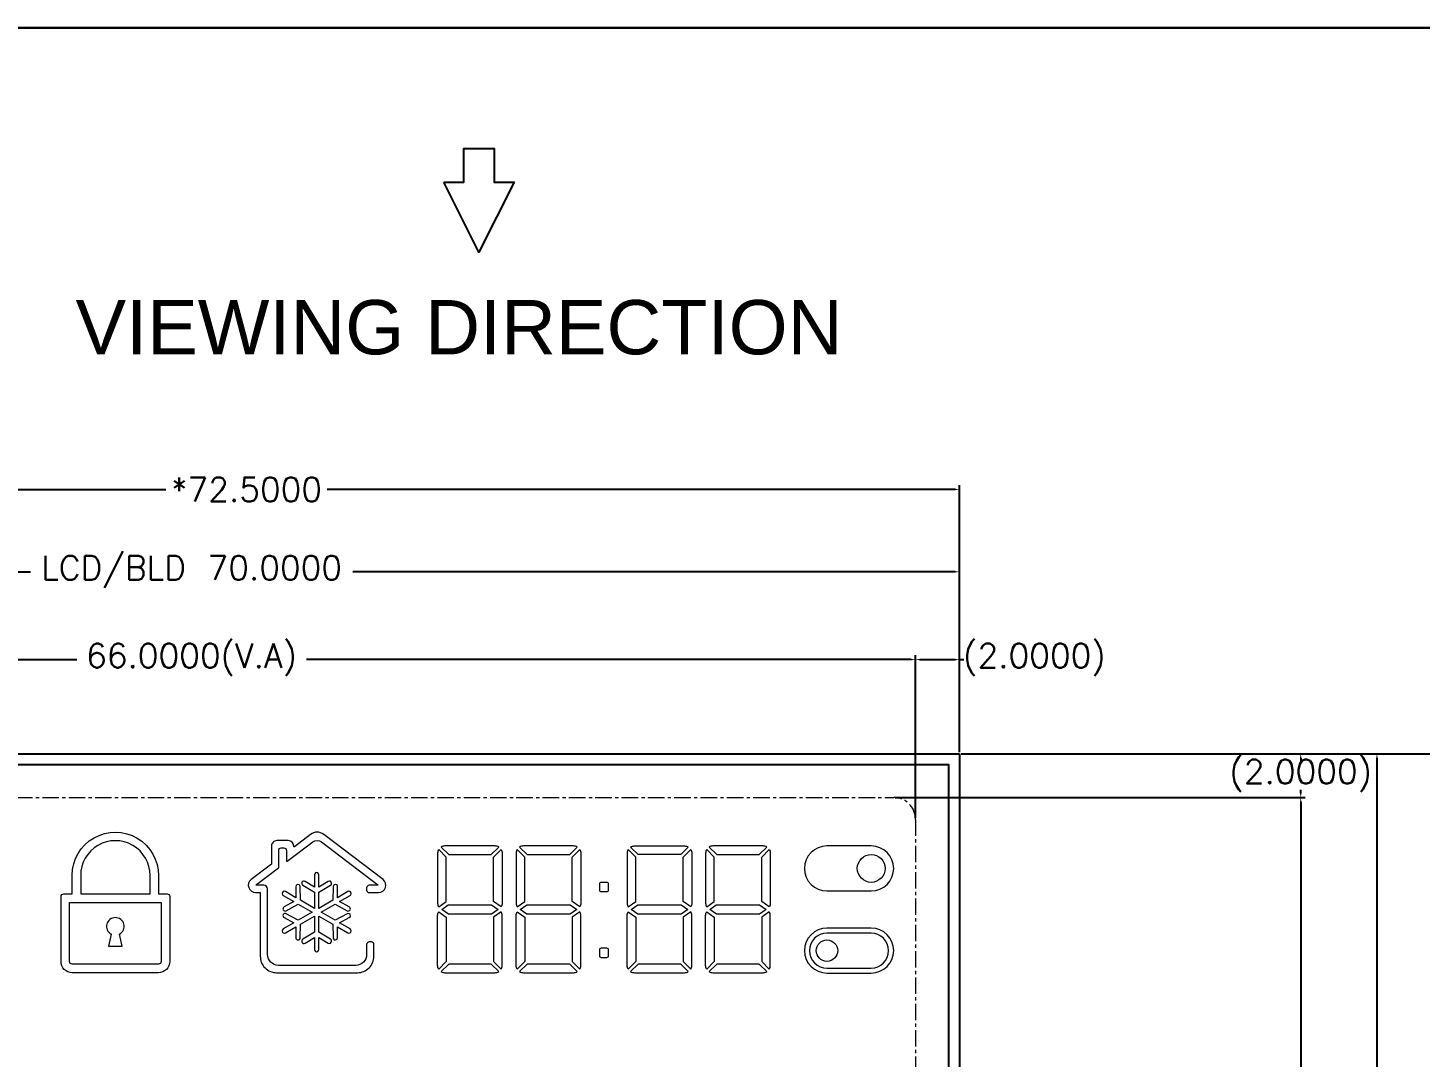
# Model space of a CAD drawing. Header units: millimetres. Extents: x 1950 to 4611, y 2266 to 2867.
# Drawn here: x 2737.5 to 2801, y 2742 to 2788.9 of the extents above; entities that cross this region are included whole.
import ezdxf

# ---------------------------------------------------------------- set-up
doc = ezdxf.new("R2010")
doc.units = ezdxf.units.MM
doc.linetypes.add('CENTER', pattern=[0.6, 0.375, -0.075, 0.075, -0.075])
for name, color, linetype, lineweight in [('BACKLIGHT', 7, 'Continuous', 20), ('LCD', 4, 'Continuous', 20), ('TEXT', 7, 'Continuous', 30)]:
    doc.layers.add(name, color=color, linetype=linetype, lineweight=lineweight)
for name, color, linetype in [('Dim', 4, 'Continuous'), ('DWG', 7, 'Continuous'), ('title', 7, 'Continuous')]:
    doc.layers.add(name, color=color, linetype=linetype)
doc.styles.add('Arial', font='arial.ttf')
doc.styles.get("Standard").update_dxf_attribs({"font": 'txt.shx', "bigfont": 'gbcbig.shx'})
doc.dimstyles.get("Standard").update_dxf_attribs({"dimtxt": 1, "dimasz": 0.18, "dimexe": 0.18, "dimexo": 0.0625, "dimgap": 0.09, "dimtad": 0, "dimtih": 1, "dimtoh": 1, "dimdec": 4, "dimzin": 0, "dimdsep": 46, "dimtxsty": 'Standard', "dimcen": 0.09, "dimadec": 0, "dimazin": 0, "dimtfac": 1, "dimtdec": 4, "dimtofl": 0, "dimtmove": 0, "dimatfit": 3, "dimfxl": 0, "dimtolj": 1, "dimtzin": 0, "dimarcsym": 0})

# ---------------------------------------------------------------- blocks, each defined once
blk = doc.blocks.new('A$C6D9B0F57')
at = {"layer": 'TEXT', "color": 4, "lineweight": 30}
blk.add_lwpolyline([(297, 0.068), (297, 210), (0.068, 210), (0.068, 0.068)], close=True, dxfattribs=at)
blk = doc.blocks.new('*D313')
at = {"layer": 'Defpoints', "color": 0}
for p in [(2778.511, 2753.825), (2795.565, 2753.825), (2777.011, 2699.825)]:
    blk.add_point(p, dxfattribs=at)
at = {"layer": 'Dim', "color": 0, "lineweight": -2}
for p, q in [((2778.58, 2753.825), (2795.763, 2753.825)), ((2795.565, 2753.627), (2795.565, 2727.474)), ((2795.565, 2700.023), (2795.565, 2726.176)), ((2777.08, 2699.825), (2795.763, 2699.825))]:
    blk.add_line(p, q, dxfattribs=at)
at = {"layer": 'Dim', "color": 0}
for points in [[(2795.532, 2753.627), (2795.598, 2753.627), (2795.565, 2753.825)], [(2795.532, 2700.023), (2795.598, 2700.023), (2795.565, 2699.825)]]:
    blk.add_solid(points, dxfattribs=at)
at = {"layer": 'Dim', "color": 0, "lineweight": 15, "insert": (2795.565, 2726.825), "char_height": 1.1, "attachment_point": 5}
blk.add_mtext('\\A1;54.0000(V.A)', dxfattribs=at)
blk = doc.blocks.new('*D314')
at = {"layer": 'Defpoints', "color": 0}
for p in [(2780.011, 2755.825), (2780.011, 2697.825), (2799.039, 2697.825)]:
    blk.add_point(p, dxfattribs=at)
at = {"layer": 'Dim', "color": 0, "lineweight": -2}
for p, q in [((2780.08, 2755.825), (2799.237, 2755.825)), ((2799.039, 2755.627), (2799.039, 2727.474)), ((2799.039, 2698.023), (2799.039, 2726.176)), ((2780.08, 2697.825), (2799.237, 2697.825))]:
    blk.add_line(p, q, dxfattribs=at)
at = {"layer": 'Dim', "color": 0}
for points in [[(2799.006, 2755.627), (2799.072, 2755.627), (2799.039, 2755.825)], [(2799.006, 2698.023), (2799.072, 2698.023), (2799.039, 2697.825)]]:
    blk.add_solid(points, dxfattribs=at)
at = {"layer": 'Dim', "color": 0, "lineweight": 15, "insert": (2799.039, 2726.825), "char_height": 1.1, "attachment_point": 5}
blk.add_mtext('\\A1;58.0000', dxfattribs=at)
blk = doc.blocks.new('*D315')
at = {"layer": 'Defpoints', "color": 0}
for p in [(2780.011, 2755.825), (2803.082, 2755.825), (2780.011, 2697.825)]:
    blk.add_point(p, dxfattribs=at)
at = {"layer": 'Dim', "color": 0, "lineweight": -2}
for p, q in [((2780.08, 2755.825), (2803.28, 2755.825)), ((2803.082, 2755.627), (2803.082, 2727.474)), ((2803.082, 2698.023), (2803.082, 2726.176)), ((2780.08, 2697.825), (2803.28, 2697.825))]:
    blk.add_line(p, q, dxfattribs=at)
at = {"layer": 'Dim', "color": 0}
for points in [[(2803.049, 2755.627), (2803.115, 2755.627), (2803.082, 2755.825)], [(2803.049, 2698.023), (2803.115, 2698.023), (2803.082, 2697.825)]]:
    blk.add_solid(points, dxfattribs=at)
at = {"layer": 'Dim', "color": 0, "lineweight": 15, "insert": (2803.082, 2726.825), "char_height": 1.1, "attachment_point": 5}
blk.add_mtext('\\A1;LCD58.0000', dxfattribs=at)
blk = doc.blocks.new('*D322')
at = {"layer": 'Defpoints', "color": 0}
for p in [(2778.011, 2760.112), (2712.011, 2752.825), (2778.011, 2752.825)]:
    blk.add_point(p, dxfattribs=at)
at = {"layer": 'Dim', "color": 0, "lineweight": -2}
for p, q in [((2712.011, 2752.894), (2712.011, 2760.31)), ((2712.209, 2760.112), (2739.779, 2760.112)), ((2777.813, 2760.112), (2750.243, 2760.112)), ((2778.011, 2752.894), (2778.011, 2760.31))]:
    blk.add_line(p, q, dxfattribs=at)
at = {"layer": 'Dim', "color": 0}
for points in [[(2712.209, 2760.145), (2712.209, 2760.079), (2712.011, 2760.112)], [(2777.813, 2760.145), (2777.813, 2760.079), (2778.011, 2760.112)]]:
    blk.add_solid(points, dxfattribs=at)
at = {"layer": 'Dim', "color": 0, "lineweight": 15, "insert": (2745.011, 2760.112), "char_height": 1.1, "attachment_point": 5}
blk.add_mtext('\\A1;66.0000(V.A)', dxfattribs=at)
blk = doc.blocks.new('*D323')
at = {"layer": 'Defpoints', "color": 0}
for p in [(2780.011, 2767.871), (2707.511, 2755.825), (2780.011, 2755.825)]:
    blk.add_point(p, dxfattribs=at)
at = {"layer": 'Dim', "color": 0, "lineweight": -2}
for p, q in [((2707.511, 2755.894), (2707.511, 2768.069)), ((2707.709, 2767.871), (2743.837, 2767.871)), ((2779.813, 2767.871), (2751.185, 2767.871)), ((2780.011, 2755.894), (2780.011, 2768.069))]:
    blk.add_line(p, q, dxfattribs=at)
at = {"layer": 'Dim', "color": 0}
for points in [[(2707.709, 2767.904), (2707.709, 2767.838), (2707.511, 2767.871)], [(2779.813, 2767.904), (2779.813, 2767.838), (2780.011, 2767.871)]]:
    blk.add_solid(points, dxfattribs=at)
at = {"layer": 'Dim', "color": 0, "lineweight": 15, "insert": (2747.511, 2767.871), "char_height": 1.1, "attachment_point": 5}
blk.add_mtext('\\A1;*72.5000', dxfattribs=at)
blk = doc.blocks.new('*D324')
at = {"layer": 'Defpoints', "color": 0}
for p in [(2780.011, 2760.112), (2780.011, 2755.825), (2778.011, 2752.825)]:
    blk.add_point(p, dxfattribs=at)
at = {"layer": 'Dim', "color": 0, "lineweight": -2}
for p, q in [((2778.011, 2752.894), (2778.011, 2760.31)), ((2778.209, 2760.112), (2779.813, 2760.112)), ((2780.011, 2755.894), (2780.011, 2760.31)), ((2780.011, 2760.112), (2780.209, 2760.112))]:
    blk.add_line(p, q, dxfattribs=at)
at = {"layer": 'Dim', "color": 0}
for points in [[(2778.209, 2760.145), (2778.209, 2760.079), (2778.011, 2760.112)], [(2779.813, 2760.145), (2779.813, 2760.079), (2780.011, 2760.112)]]:
    blk.add_solid(points, dxfattribs=at)
at = {"layer": 'Dim', "color": 0, "lineweight": 15, "insert": (2783.425, 2760.112), "char_height": 1.1, "attachment_point": 5}
blk.add_mtext('\\A1;(2.0000)', dxfattribs=at)
blk = doc.blocks.new('*D325')
at = {"layer": 'Defpoints', "color": 0}
for p in [(2780.011, 2755.825), (2807.615, 2755.825), (2781.511, 2696.825)]:
    blk.add_point(p, dxfattribs=at)
at = {"layer": 'Dim', "color": 0, "lineweight": -2}
for p, q in [((2780.08, 2755.825), (2807.813, 2755.825)), ((2807.615, 2755.627), (2807.615, 2726.974)), ((2807.615, 2697.023), (2807.615, 2725.676)), ((2781.58, 2696.825), (2807.813, 2696.825))]:
    blk.add_line(p, q, dxfattribs=at)
at = {"layer": 'Dim', "color": 0}
for points in [[(2807.582, 2755.627), (2807.648, 2755.627), (2807.615, 2755.825)], [(2807.582, 2697.023), (2807.648, 2697.023), (2807.615, 2696.825)]]:
    blk.add_solid(points, dxfattribs=at)
at = {"layer": 'Dim', "color": 0, "lineweight": 15, "insert": (2807.615, 2726.325), "char_height": 1.1, "attachment_point": 5}
blk.add_mtext('\\A1;59.0000', dxfattribs=at)
blk = doc.blocks.new('*D326')
at = {"layer": 'Defpoints', "color": 0}
for p in [(2780.011, 2755.825), (2795.565, 2755.825), (2777.011, 2753.825)]:
    blk.add_point(p, dxfattribs=at)
at = {"layer": 'Dim', "color": 0, "lineweight": -2}
for p, q in [((2780.08, 2755.825), (2795.763, 2755.825)), ((2795.565, 2755.627), (2795.565, 2755.474)), ((2777.08, 2753.825), (2795.763, 2753.825)), ((2795.565, 2754.023), (2795.565, 2754.176))]:
    blk.add_line(p, q, dxfattribs=at)
at = {"layer": 'Dim', "color": 0}
for points in [[(2795.532, 2755.627), (2795.598, 2755.627), (2795.565, 2755.825)], [(2795.532, 2754.023), (2795.598, 2754.023), (2795.565, 2753.825)]]:
    blk.add_solid(points, dxfattribs=at)
at = {"layer": 'Dim', "color": 0, "lineweight": 15, "insert": (2795.565, 2754.825), "char_height": 1.1, "attachment_point": 5}
blk.add_mtext('\\A1;(2.0000)', dxfattribs=at)
blk = doc.blocks.new('*D328')
at = {"layer": 'Defpoints', "color": 0}
for p in [(2780.011, 2764.117), (2710.011, 2755.825), (2780.011, 2755.825)]:
    blk.add_point(p, dxfattribs=at)
at = {"layer": 'Dim', "color": 0, "lineweight": -2}
for p, q in [((2710.011, 2755.894), (2710.011, 2764.315)), ((2710.209, 2764.117), (2737.67, 2764.117)), ((2779.813, 2764.117), (2752.352, 2764.117)), ((2780.011, 2755.894), (2780.011, 2764.315))]:
    blk.add_line(p, q, dxfattribs=at)
at = {"layer": 'Dim', "color": 0}
for points in [[(2710.209, 2764.15), (2710.209, 2764.084), (2710.011, 2764.117)], [(2779.813, 2764.15), (2779.813, 2764.084), (2780.011, 2764.117)]]:
    blk.add_solid(points, dxfattribs=at)
at = {"layer": 'Dim', "color": 0, "lineweight": 15, "insert": (2745.011, 2764.117), "char_height": 1.1, "attachment_point": 5}
blk.add_mtext('\\A1;LCD/BLD 70.0000', dxfattribs=at)
blk = doc.blocks.new('SPC')
at = {"layer": 'LCD'}
for points in [[(35.99, 52.44), (35.99, 51.608), (36.378, 51.608, -0.414214), (36.499, 51.487), (36.499, 48.528, -0.414214), (35.986, 48.015), (32.06, 48.015, -0.414214), (31.547, 48.528), (31.547, 51.487, -0.414214), (31.668, 51.608), (32.056, 51.608), (32.056, 52.465, -1.000475)], [(35.603, 52.441, 1.00775), (32.443, 52.441), (32.443, 51.608), (35.603, 51.608)], [(46.223, 52.262), (43.519, 54.319, 0.337132), (42.917, 54.319), (42.182, 53.76, -0.620396), (42.155, 53.773), (42.155, 53.787, 0.413587), (41.907, 54.035), (41.389, 54.036, 0.41484), (41.14, 53.788), (41.14, 52.976, -0.234266), (41.133, 52.963), (40.215, 52.264, 0.718034), (40.415, 51.669), (40.611, 51.668, -0.41411), (40.628, 51.652), (40.628, 48.761, 0.414214), (41.374, 48.015), (45.062, 48.015, 0.414214), (45.808, 48.761), (45.808, 49.299, 0.414214), (45.691, 49.415), (45.592, 49.415, 0.414214), (45.476, 49.299), (45.476, 48.844, -0.414214), (44.979, 48.346), (41.456, 48.346, -0.414214), (40.959, 48.844), (40.959, 51.834, 0.41411), (40.794, 52), (40.465, 52, -0.718034), (40.454, 52.03), (41.465, 52.798, 0.234266), (41.471, 52.811), (41.471, 53.589, -0.41484), (41.587, 53.705), (41.708, 53.704, -0.413587), (41.824, 53.588), (41.824, 53.105, 0.620396), (41.85, 53.092), (43.017, 53.979, -0.337132), (43.418, 53.979), (45.983, 52.028, -0.718303), (45.973, 51.998), (45.592, 51.998, 0.414318), (45.476, 51.882), (45.476, 51.783, 0.41411), (45.592, 51.667), (46.022, 51.667, 0.718303)], [(48.762, 51.013), (49.105, 51.255), (49.105, 53.288), (48.762, 53.634, 0.139094), (48.712, 53.46), (48.712, 51.187, 0.139094)], [(49.044, 53.791, 0.136063), (48.873, 53.744), (49.217, 53.398), (51.155, 53.398), (51.498, 53.744, 0.136063), (51.328, 53.791)], [(51.61, 51.013), (51.266, 51.255), (51.266, 53.288), (51.61, 53.634, -0.139094), (51.659, 53.46), (51.659, 51.187, -0.139094)], [(52.34, 51.013), (52.683, 51.255), (52.683, 53.288), (52.34, 53.634, 0.139094), (52.29, 53.46), (52.29, 51.187, 0.139094)], [(52.622, 53.791, 0.136063), (52.451, 53.744), (52.795, 53.398), (54.733, 53.398), (55.077, 53.744, 0.136063), (54.906, 53.791)], [(55.188, 51.013), (54.844, 51.255), (54.844, 53.288), (55.188, 53.634, -0.139094), (55.237, 53.46), (55.237, 51.187, -0.139094)], [(57.4, 51.013), (57.744, 51.255), (57.744, 53.288), (57.4, 53.634, 0.139094), (57.351, 53.46), (57.351, 51.187, 0.139094)], [(59.966, 53.791, -0.136063), (60.137, 53.744), (59.793, 53.398), (57.855, 53.398), (57.511, 53.744, -0.136063), (57.682, 53.791)], [(60.248, 51.013), (59.905, 51.255), (59.905, 53.288), (60.248, 53.634, -0.139094), (60.298, 53.46), (60.298, 51.187, -0.139094)], [(60.978, 51.013), (61.322, 51.255), (61.322, 53.288), (60.978, 53.634, 0.139094), (60.929, 53.46), (60.929, 51.187, 0.139094)], [(61.26, 53.791, 0.136063), (61.09, 53.744), (61.433, 53.398), (63.371, 53.398), (63.715, 53.744, 0.136063), (63.544, 53.791)], [(63.826, 51.013), (63.483, 51.255), (63.483, 53.288), (63.826, 53.634, -0.139094), (63.876, 53.46), (63.876, 51.187, -0.139094)], [(68.476, 51.743, 1), (68.476, 53.791), (66.459, 53.791, 1), (66.459, 51.743)], [(43.727, 52.179), (43.301, 51.921), (43.301, 52.471, 1.030478), (43.097, 52.471), (43.097, 51.921), (42.67, 52.179, 1), (42.564, 52.005), (43.097, 51.682), (43.097, 50.949), (42.462, 51.315), (42.449, 51.938, 1), (42.245, 51.933), (42.255, 51.435), (41.779, 51.71, 1.030478), (41.676, 51.533), (42.153, 51.258), (41.716, 51.018, 1), (41.814, 50.839), (42.36, 51.139), (42.995, 50.772), (42.36, 50.406), (41.814, 50.705, 1), (41.716, 50.526), (42.153, 50.286), (41.676, 50.011, 1.030478), (41.779, 49.834), (42.255, 50.11), (42.245, 49.611, 1), (42.449, 49.607), (42.462, 50.229), (43.097, 50.595), (43.097, 49.863), (42.564, 49.54, 1), (42.67, 49.365), (43.097, 49.624), (43.097, 49.073, 1.030478), (43.301, 49.073), (43.301, 49.624), (43.727, 49.366, 1.003444), (43.833, 49.54), (43.301, 49.863), (43.301, 50.595), (43.936, 50.229), (43.949, 49.607, 1), (44.153, 49.611), (44.142, 50.11), (44.619, 49.834, 1.030478), (44.721, 50.011), (44.245, 50.286), (44.682, 50.526, 1), (44.583, 50.705), (44.038, 50.406), (43.403, 50.772), (44.038, 51.139), (44.583, 50.839, 1), (44.682, 51.018), (44.245, 51.258), (44.721, 51.533, 1.030478), (44.619, 51.71), (44.142, 51.435), (44.153, 51.931, 1.021644), (43.949, 51.936), (43.936, 51.315), (43.301, 50.949), (43.301, 51.682), (43.833, 52.005, 1)], [(56.159, 52.126, 0.414214), (56.088, 52.055), (56.088, 51.786, 0.414214), (56.159, 51.715), (56.429, 51.715, 0.414214), (56.5, 51.786), (56.5, 52.055, 0.414214), (56.429, 52.126)], [(35.986, 48.402), (32.06, 48.402, -0.414214), (31.934, 48.528), (31.934, 51.221), (36.112, 51.221), (36.112, 48.528, -0.414214)], [(49.105, 50.551), (49.105, 48.518), (48.762, 48.172, -0.139094), (48.712, 48.346), (48.712, 50.619, -0.139094), (48.762, 50.793)], [(51.266, 50.551), (51.266, 48.518), (51.61, 48.172, 0.139094), (51.659, 48.346), (51.659, 50.619, 0.139094), (51.61, 50.793)], [(52.683, 50.551), (52.683, 48.518), (52.34, 48.172, -0.139094), (52.29, 48.346), (52.29, 50.619, -0.139094), (52.34, 50.793)], [(54.844, 50.551), (54.844, 48.518), (55.188, 48.172, 0.139094), (55.237, 48.346), (55.237, 50.619, 0.139094), (55.188, 50.793)], [(57.744, 50.551), (57.744, 48.518), (57.4, 48.172, -0.139094), (57.351, 48.346), (57.351, 50.619, -0.139094), (57.4, 50.793)], [(60.248, 50.793), (59.905, 50.551), (59.905, 48.518), (60.248, 48.172, 0.139094), (60.298, 48.346), (60.298, 50.619, 0.139094)], [(60.978, 50.793), (61.322, 50.551), (61.322, 48.518), (60.978, 48.172, -0.139094), (60.929, 48.346), (60.929, 50.619, -0.139094)], [(63.826, 50.793), (63.483, 50.551), (63.483, 48.518), (63.826, 48.172, 0.139094), (63.876, 48.346), (63.876, 50.619, 0.139094)], [(34.219, 49.774, 3.847294), (33.827, 49.774), (33.706, 49.222), (34.34, 49.222)], [(66.459, 50.046, 1), (66.459, 47.998), (68.476, 47.998, 1), (68.476, 50.046)], [(68.476, 48.227, 1), (68.476, 49.816), (66.459, 49.816, 1), (66.459, 48.227)], [(56.429, 48.715, 0.414214), (56.5, 48.786), (56.5, 49.055, 0.414214), (56.429, 49.126), (56.159, 49.126, 0.414214), (56.088, 49.055), (56.088, 48.786, 0.414214), (56.159, 48.715)], [(51.328, 48.015, 0.136063), (51.498, 48.062), (51.155, 48.408), (49.217, 48.408), (48.873, 48.062, 0.136063), (49.044, 48.015)], [(52.795, 48.408), (52.451, 48.062, 0.136063), (52.622, 48.015), (54.906, 48.015, 0.136063), (55.077, 48.062), (54.733, 48.408)], [(59.966, 48.015, 0.136063), (60.137, 48.062), (59.793, 48.408), (57.855, 48.408), (57.511, 48.062, 0.136063), (57.682, 48.015)], [(63.544, 48.015, 0.136063), (63.715, 48.062), (63.371, 48.408), (61.433, 48.408), (61.09, 48.062, 0.136063), (61.26, 48.015)]]:
    blk.add_lwpolyline(points, format="xyb", close=True, dxfattribs=at)
for points in [[(51.172, 51.115), (51.473, 50.903), (51.169, 50.689), (49.202, 50.689), (48.898, 50.903), (49.199, 51.115)], [(52.78, 50.689), (52.476, 50.903), (52.777, 51.115), (54.75, 51.115), (55.052, 50.903), (54.747, 50.689)], [(59.811, 51.115), (60.112, 50.903), (59.808, 50.689), (57.841, 50.689), (57.536, 50.903), (57.838, 51.115)], [(63.389, 51.115), (63.69, 50.903), (63.386, 50.689), (61.419, 50.689), (61.115, 50.903), (61.416, 51.115)]]:
    blk.add_lwpolyline(points, close=True, dxfattribs=at)
for centre, radius in [((68.476, 52.767), 0.633), ((66.459, 49.022), 0.489)]:
    blk.add_circle(centre, radius, dxfattribs=at)
blk = doc.blocks.new('DWG')
at = {"layer": 'LCD'}
blk.add_lwpolyline([(0, 58), (0, 0), (72.5, 0), (72.5, 58)], close=True, dxfattribs=at)
at = {"layer": 'LCD', "linetype": 'CENTER', "ltscale": 2}
blk.add_lwpolyline([(70.5, 55), (70.5, 3, -0.414214), (69.5, 2), (5.5, 2, -0.414214), (4.5, 3), (4.5, 55, -0.414214), (5.5, 56), (69.5, 56, -0.414214)], format="xyb", close=True, dxfattribs=at)
at = {"layer": 'LCD'}
blk.add_blockref('SPC', (0, 0), dxfattribs=at)

msp = doc.modelspace()

# ---------------------------------------------------------------- linework, layer by layer
at = {"color": 130, "linetype": 'Continuous'}
for p, q in [((2707.51106, 2755.82549), (2780.01106, 2755.82549)), ((2780.01106, 2755.82549), (2780.01106, 2697.82549))]:
    msp.add_line(p, q, dxfattribs=at)
at = {"layer": 'BACKLIGHT', "lineweight": 15}
for q in [(2706.51106, 2755.82549), (2780.01106, 2697.82549)]:
    msp.add_line((2780.01106, 2755.82549), q, dxfattribs=at)
at = {"layer": 'Dim', "color": 3}
msp.add_lwpolyline([(2710.51106, 2755.32549), (2779.51106, 2755.32549), (2779.51106, 2698.32549), (2710.51106, 2698.32549)], close=True, dxfattribs=at)
at = {"layer": 'LCD', "color": 3, "lineweight": 15}
msp.add_lwpolyline([(2710.51106, 2755.32549), (2779.51106, 2755.32549), (2779.51106, 2698.32549), (2710.51106, 2698.32549)], close=True, dxfattribs=at)
at = {"layer": 'title'}
msp.add_lwpolyline([(2756.5005, 2781.88327), (2757.41854, 2781.88327), (2757.41854, 2783.41513), (2758.79559, 2783.41513), (2758.79559, 2781.88327), (2759.71362, 2781.88327), (2758.10706, 2778.68347)], close=True, dxfattribs=at)

# ---------------------------------------------------------------- block references
at = {"layer": 'DWG'}
msp.add_blockref('DWG', (2707.51106, 2697.82549), dxfattribs=at)
at = {"layer": 'TEXT', "lineweight": 9, "xscale": 0.8895743999999013, "yscale": 0.8895743999999013, "zscale": 0.8895743999999013}
msp.add_blockref('A$C6D9B0F57', (2649.84791, 2602.10356), dxfattribs=at)

# ---------------------------------------------------------------- texts
at = {"layer": 'title', "style": 'Arial'}
msp.add_text('VIEWING DIRECTION', height=2.4748371, dxfattribs=at).set_placement((2739.71996, 2774.03))

# ---------------------------------------------------------------- dimensions: what is measured, and where the dimension line sits
at = {"layer": 'Dim', "lineweight": 15}
dim = msp.add_linear_dim(base=(2780.01106, 2767.87107), p1=(2707.51106, 2755.82549), p2=(2780.01106, 2755.82549), text='*<>', dimstyle='Standard', override={"dimscale": 1.1}, dxfattribs=at)
dim.commit()
dim.dimension.update_dxf_attribs({"geometry": '*D323', "text_midpoint": (2747.51106, 2767.87107), "dimtype": 160})
for base, p1, p2, text, picture, middle in [((2780.01106, 2764.11679), (2710.01106, 2755.82549), (2780.01106, 2755.82549), 'LCD/BLD <>', '*D328', (2745.01106, 2764.11679)), ((2778.01106, 2760.11184), (2712.01106, 2752.82549), (2778.01106, 2752.82549), '<>(V.A)', '*D322', (2745.01106, 2760.11184)), ((2780.01106, 2760.11184), (2778.01106, 2752.82549), (2780.01106, 2755.82549), '(<>)', '*D324', (2783.42472, 2760.11184))]:
    dim = msp.add_linear_dim(base=base, p1=p1, p2=p2, text=text, dimstyle='Standard', override={"dimscale": 1.1}, dxfattribs=at)
    dim.commit()
    dim.dimension.update_dxf_attribs({"geometry": picture, "text_midpoint": middle})
for base, p1, p2, text, picture, middle in [((2795.56537, 2755.82549), (2777.01106, 2753.82549), (2780.01106, 2755.82549), '(<>)', '*D326', (2795.56537, 2754.82549)), ((2795.56537, 2753.82549), (2777.01106, 2699.82549), (2778.51106, 2753.82549), '<>(V.A)', '*D313', (2795.56537, 2726.82549))]:
    dim = msp.add_linear_dim(base=base, p1=p1, p2=p2, angle=90, text=text, dimstyle='Standard', override={"dimscale": 1.1}, dxfattribs=at)
    dim.commit()
    dim.dimension.update_dxf_attribs({"geometry": picture, "text_midpoint": middle})
for base, p1, p2, picture, middle in [((2799.03862, 2697.82549), (2780.01106, 2755.82549), (2780.01106, 2697.82549), '*D314', (2799.03862, 2726.82549)), ((2807.61499, 2755.82549), (2781.51106, 2696.82549), (2780.01106, 2755.82549), '*D325', (2807.61499, 2726.32549))]:
    dim = msp.add_linear_dim(base=base, p1=p1, p2=p2, angle=90, dimstyle='Standard', override={"dimscale": 1.1}, dxfattribs=at)
    dim.commit()
    dim.dimension.update_dxf_attribs({"geometry": picture, "text_midpoint": middle, "dimtype": 160})
dim = msp.add_linear_dim(base=(2803.08162, 2755.82549), p1=(2780.01106, 2697.82549), p2=(2780.01106, 2755.82549), angle=90, text='LCD<>', dimstyle='Standard', override={"dimscale": 1.1}, dxfattribs=at)
dim.commit()
dim.dimension.update_dxf_attribs({"geometry": '*D315', "text_midpoint": (2803.08162, 2726.82549), "dimtype": 160})

doc.saveas('drawing.dxf')
